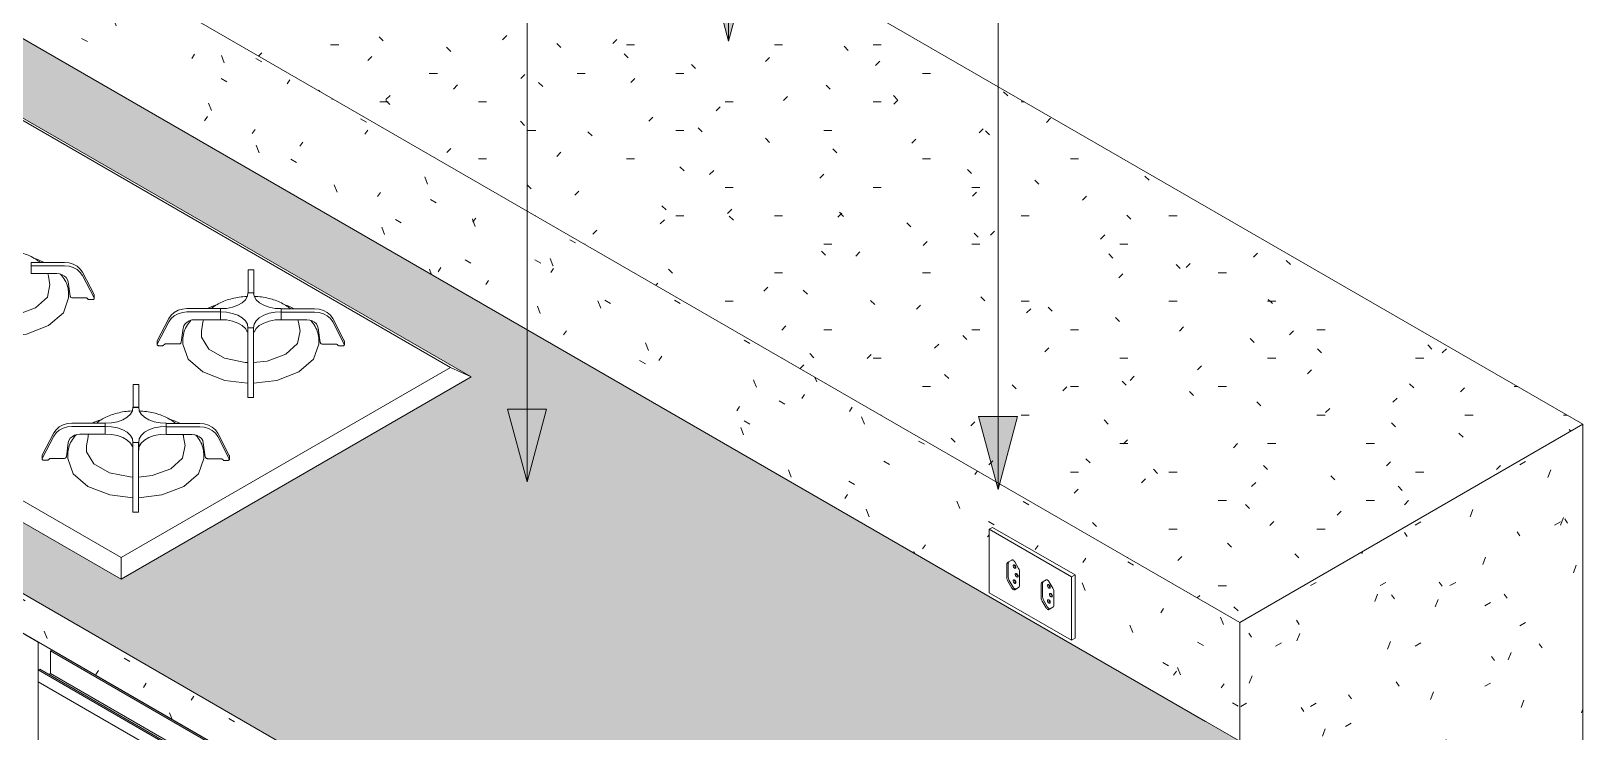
# Model space of a CAD drawing. Header units: millimetres. Extents: x -8593 to 4290, y -4897 to 11072.
# Drawn here: x 2691 to 4290, y -3222 to -2500 of the extents above; entities that cross this region are included whole.
import ezdxf

# ---------------------------------------------------------------- set-up
doc = ezdxf.new("R2010")
doc.units = ezdxf.units.MM
for name, color, linetype, lineweight in [('E-ELEC-EQPM', 71, 'Continuous', 9), ('E-ELEC-FIXT', 91, 'Continuous', 9), ('G-ANNO-TEXT', 231, 'Continuous', 9), ('I-FURN', 30, 'Continuous', 9)]:
    doc.layers.add(name, color=color, linetype=linetype, lineweight=lineweight)
pattern_1 = [(330, (3892.75, -2092.5), (143.684, -41.478), [6.844, -117.59, 6.844, -781.239]), (330, (3892.75, -2092.5), (143.684, -41.478), [-131.278, -117.59, 6.844, -242.024, -414.78]), (330, (3892.75, -2092.5), (143.684, -41.478), [-497.736, 6.844, -117.59, 6.844, -283.502]), (330, (3892.75, -2092.5), (143.684, -41.478), [-629.014, -76.112, 6.844, -200.546]), (111.206, (3946.63, -2102.87), (-102.95035, 182.3835), [8.193, -140.765, -943.402]), (111.206, (3946.63, -2102.87), (-102.95035, 182.3835), [-148.958, 8.193, -140.765, -794.444]), (111.206, (3946.63, -2102.87), (-102.95035, 182.3835), [-297.916, 8.193, -289.724, -496.527]), (111.206, (3946.63, -2102.87), (-102.95035, 182.3835), [-595.833, 8.193, -140.765, -347.569]), (111.206, (3946.63, -2102.87), (-102.95035, 182.3835), [-744.791, 8.193, -91.113, -248.264]), (111.206, (3946.63, -2102.87), (-102.95035, 182.3835), [-844.096, 8.193, -240.071]), (234.896, (3964.59, -2030.283), (-40.7338, -140.906), [5.153, -88.544, -593.415]), (234.896, (3964.59, -2030.283), (-40.7338, -140.906), [-93.697, 5.153, -88.544, -499.718]), (234.896, (3964.59, -2030.283), (-40.7338, -140.906), [-187.394, 5.153, -182.241, -312.324]), (234.896, (3964.59, -2030.283), (-40.7338, -140.906), [-374.788, 5.153, -88.544, -218.626]), (234.896, (3964.59, -2030.283), (-40.7338, -140.906), [-468.485, 5.153, -57.311, -156.162]), (234.896, (3964.59, -2030.283), (-40.7338, -140.906), [-530.95, 5.153, -151.008])]

# ---------------------------------------------------------------- blocks, each defined once
blk = doc.blocks.new('Cooktop a Gás 5 Bocas 1 - Único-4668279-Ortogonal 3D Copiar 1')
at = {"layer": 'E-ELEC-EQPM'}
for p, q in [((-13055.8, -2856), (-13664.7, -2504.4)), ((-13664.7, -2506.8), (-13077, -2846.2)), ((-13077, -2846.2), (-13664.7, -2506.8)), ((-14025.4, -2712.6), (-13416.4, -3064.2)), ((-13416.4, -3042.1), (-14004.2, -2702.8)), ((-14004.2, -2702.8), (-13416.4, -3042.1)), ((-13509.2, -2738.1), (-13474.8, -2738.1)), ((-13509.2, -2741.3), (-13509.2, -2738.1)), ((-13474.8, -2741.5), (-13509.2, -2741.5)), ((-13509.2, -2741.5), (-13509.2, -2749.5)), ((-13456.2, -2748.1), (-13444.3, -2771.1)), ((-13279.7, -2745.7), (-13285.7, -2745.7)), ((-13285.7, -2769.3), (-13285.7, -2749.4)), ((-13279.7, -2749.4), (-13279.7, -2769.3)), ((-13509.2, -2749.5), (-13482.7, -2749.5)), ((-13489.8, -2761.1), (-13491.3, -2752)), ((-13471.1, -2758.1), (-13469, -2772.7)), ((-13444.3, -2774.6), (-13456.2, -2751.6)), ((-13470.6, -2774.5), (-13470.6, -2769.7)), ((-13466.5, -2774.5), (-13452.7, -2774.5)), ((-13451.5, -2774.9), (-13450.6, -2775.9)), ((-13449.4, -2776.3), (-13445.7, -2776.3)), ((-13444.3, -2771.1), (-13444.2, -2771.4)), ((-13444.2, -2775.1), (-13444.2, -2771.6)), ((-13279.9, -2769.2), (-13285.9, -2769.2)), ((-13279.7, -2769.3), (-13285.7, -2769.3)), ((-13279.7, -2769.3), (-13279.7, -2770.5)), ((-13379.2, -2818.6), (-13367.2, -2795.6)), ((-13348.6, -2785.6), (-13314.2, -2785.6)), ((-13314.2, -2789), (-13348.6, -2789)), ((-13340.7, -2797), (-13314.2, -2797)), ((-13314.2, -2785.6), (-13314.2, -2789)), ((-13314.2, -2785.6), (-13314.2, -2789)), ((-13314.2, -2797), (-13314.2, -2789)), ((-13314.2, -2797), (-13314.2, -2789)), ((-13251.5, -2789), (-13251.5, -2785.6)), ((-13251.5, -2785.8), (-13217.1, -2785.8)), ((-13251.5, -2789), (-13251.5, -2785.8)), ((-13217.1, -2789.2), (-13251.5, -2789.2)), ((-13251.5, -2789.2), (-13251.5, -2797.2)), ((-13251.5, -2797.2), (-13225, -2797.2)), ((-13198.5, -2795.8), (-13186.6, -2818.8)), ((-13367.2, -2799.1), (-13379.2, -2822.1)), ((-13354.4, -2820.2), (-13352.4, -2805.6)), ((-13332.1, -2799.7), (-13333.7, -2808.8)), ((-13286, -2825.4), (-13286, -2805.5)), ((-13286, -2805.5), (-13280, -2805.5)), ((-13285.9, -2805.4), (-13279.9, -2805.4)), ((-13280, -2805.5), (-13280, -2825.4)), ((-13279.9, -2813.4), (-13279.9, -2805.4)), ((-13232.1, -2808.8), (-13233.6, -2799.7)), ((-13213.3, -2805.8), (-13211.3, -2820.4)), ((-13186.6, -2822.3), (-13198.5, -2799.3)), ((-13379.3, -2818.9), (-13379.2, -2818.6)), ((-13379.3, -2819.1), (-13379.3, -2822.6)), ((-13377.8, -2823.8), (-13374, -2823.8)), ((-13372.9, -2823.3), (-13371.9, -2822.4)), ((-13370.8, -2822), (-13356.9, -2822)), ((-13352.9, -2817.3), (-13352.9, -2822.2)), ((-13212.9, -2822.2), (-13212.9, -2817.3)), ((-13208.8, -2822.2), (-13195, -2822.2)), ((-13193.8, -2822.6), (-13192.9, -2823.5)), ((-13191.7, -2824), (-13187.9, -2824)), ((-13186.6, -2818.8), (-13186.5, -2819.1)), ((-13186.4, -2822.8), (-13186.4, -2819.3)), ((-13077, -2846.2), (-13416.4, -3042.1)), ((-13416.4, -3042.1), (-13077, -2846.2)), ((-13416.4, -3064.2), (-13055.8, -2856)), ((-13286, -2876), (-13286, -2846.1)), ((-13280, -2846.1), (-13280, -2876)), ((-13077, -2846.2), (-13055.8, -2856)), ((-13398.1, -2863.7), (-13404.1, -2863.7)), ((-13404.1, -2887.3), (-13404.1, -2867.4)), ((-13398.1, -2867.4), (-13398.1, -2887.3)), ((-13286, -2877.2), (-13280, -2877.2)), ((-13398.3, -2887.2), (-13404.3, -2887.2)), ((-13398.1, -2887.3), (-13404.1, -2887.3)), ((-13398.1, -2887.3), (-13398.1, -2888.5)), ((-13467.1, -2903.6), (-13432.7, -2903.6)), ((-13432.7, -2907), (-13467.1, -2907)), ((-13432.7, -2903.5), (-13432.7, -2907)), ((-13432.7, -2903.6), (-13432.7, -2907)), ((-13432.7, -2915), (-13432.7, -2907)), ((-13432.7, -2915), (-13432.7, -2907)), ((-13369.9, -2907), (-13369.9, -2903.5)), ((-13369.9, -2903.8), (-13335.5, -2903.8)), ((-13369.9, -2907), (-13369.9, -2903.8)), ((-13335.5, -2907.2), (-13369.9, -2907.2)), ((-13369.9, -2907.2), (-13369.9, -2915.2)), ((-13497.6, -2936.6), (-13485.6, -2913.6)), ((-13485.6, -2917.1), (-13497.6, -2940.1)), ((-13472.8, -2938.2), (-13470.8, -2923.5)), ((-13459.1, -2915), (-13432.7, -2915)), ((-13450.5, -2917.7), (-13452.1, -2926.8)), ((-13404.5, -2943.4), (-13404.5, -2923.5)), ((-13404.5, -2923.5), (-13398.5, -2923.5)), ((-13404.3, -2923.4), (-13398.3, -2923.4)), ((-13398.5, -2923.5), (-13398.5, -2943.4)), ((-13398.3, -2931.4), (-13398.3, -2923.4)), ((-13369.9, -2915.2), (-13343.5, -2915.2)), ((-13350.5, -2926.8), (-13352.1, -2917.7)), ((-13331.8, -2923.8), (-13329.7, -2938.4)), ((-13316.9, -2913.8), (-13305, -2936.8)), ((-13305, -2940.3), (-13316.9, -2917.3)), ((-13497.7, -2936.9), (-13497.6, -2936.6)), ((-13497.7, -2937.1), (-13497.7, -2940.5)), ((-13491.3, -2941.3), (-13490.3, -2940.4)), ((-13489.2, -2940), (-13475.3, -2940)), ((-13471.3, -2935.3), (-13471.3, -2940.1)), ((-13331.3, -2940.1), (-13331.3, -2935.3)), ((-13327.3, -2940.2), (-13313.4, -2940.2)), ((-13312.2, -2940.6), (-13311.3, -2941.5)), ((-13305, -2936.8), (-13304.9, -2937.1)), ((-13304.9, -2940.8), (-13304.9, -2937.3)), ((-13496.2, -2941.8), (-13492.4, -2941.8)), ((-13310.1, -2942), (-13306.4, -2942)), ((-13404.5, -2994), (-13404.5, -2964.1)), ((-13398.5, -2964.1), (-13398.5, -2994)), ((-13404.5, -2995.2), (-13398.5, -2995.2)), ((-13416.4, -3042.1), (-13416.4, -3064.2))]:
    blk.add_line(p, q, dxfattribs=at)
for points in [[(-13499.8, -2738.1, 0), (-13500.9, -2737.1, 0), (-13502.1, -2736.2, 0), (-13503.4, -2735.3, 0), (-13504.7, -2734.4, 0), (-13506.1, -2733.6, 0), (-13507.5, -2732.8, 0), (-13509, -2732, 0), (-13510.5, -2731.3, 0), (-13512.1, -2730.6, 0), (-13513.7, -2730, 0), (-13515.3, -2729.4, 0), (-13517, -2728.8, 0), (-13518.7, -2728.3, 0), (-13520.4, -2727.8, 0), (-13522.2, -2727.3, 0), (-13524, -2726.9, 0), (-13525.8, -2726.6, 0), (-13527.7, -2726.2, 0), (-13529.6, -2726, 0), (-13531.4, -2725.7, 0), (-13533.3, -2725.5, 0), (-13535.2, -2725.4, 0), (-13537, -2725.3, 0)], [(-13495.4, -2738.1, 0), (-13496.4, -2737.6, 0), (-13498.6, -2736.6, 0), (-13500.8, -2735.6, 0), (-13503.2, -2734.7, 0), (-13505.5, -2733.9, 0), (-13506.9, -2733.5, 0)], [(-13474.8, -2738.1, 0), (-13470.1, -2738.5, 0), (-13465.7, -2739.9, 0), (-13461.8, -2742, 0), (-13458.6, -2744.8, 0), (-13456.2, -2748.1, 0)], [(-13456.2, -2751.6, 0), (-13458.6, -2748.3, 0), (-13461.8, -2745.4, 0), (-13465.7, -2743.3, 0), (-13470.1, -2742, 0), (-13474.8, -2741.5, 0)], [(-13285.7, -2749.4, 0), (-13285.7, -2747.2, 0), (-13285.7, -2745.9, 0), (-13285.7, -2745.8, 0)], [(-13279.7, -2745.8, 0), (-13279.7, -2745.9, 0), (-13279.7, -2747.2, 0), (-13279.7, -2749.4, 0)], [(-13489.8, -2760.8, 0), (-13492.4, -2773.8, 0), (-13504.5, -2784.9, 0)], [(-13491.3, -2752, 0), (-13491.6, -2750.8, 0), (-13492, -2749.5, 0), (-13492, -2749.4, 0)], [(-13482.7, -2749.5, 0), (-13479.9, -2749.8, 0), (-13477.2, -2750.7, 0), (-13474.9, -2752, 0), (-13473, -2753.7, 0), (-13471.7, -2755.8, 0), (-13471.1, -2758.1, 0)], [(-13470.6, -2769.7, 0), (-13470.7, -2767.9, 0), (-13470.8, -2766.2, 0), (-13471.1, -2764.5, 0), (-13471.5, -2762.9, 0), (-13472.1, -2761.2, 0), (-13472.7, -2759.5, 0), (-13473.4, -2757.9, 0), (-13474.3, -2756.3, 0), (-13475.3, -2754.7, 0), (-13476.3, -2753.2, 0), (-13477.5, -2751.7, 0), (-13478.8, -2750.2, 0)], [(-13470.6, -2774.5, 0), (-13475.9, -2789.9, 0), (-13491.1, -2803, 0)], [(-13469, -2772.7, 0), (-13468.9, -2773.2, 0), (-13468.6, -2773.6, 0), (-13468.2, -2774, 0), (-13467.7, -2774.3, 0), (-13467.1, -2774.4, 0), (-13466.5, -2774.5, 0)], [(-13452.7, -2774.5, 0), (-13452.4, -2774.5, 0), (-13452, -2774.6, 0), (-13451.8, -2774.8, 0), (-13451.5, -2774.9, 0)], [(-13450.6, -2775.9, 0), (-13450.3, -2776, 0), (-13450.1, -2776.2, 0), (-13449.8, -2776.3, 0), (-13449.4, -2776.3, 0)], [(-13445.7, -2776.3, 0), (-13445.3, -2776.3, 0), (-13444.9, -2776.2, 0), (-13444.6, -2776, 0), (-13444.4, -2775.8, 0), (-13444.2, -2775.5, 0), (-13444.2, -2775.2, 0), (-13444.2, -2774.9, 0), (-13444.3, -2774.6, 0)], [(-13323.4, -2785.6, 0), (-13322.5, -2784.8, 0), (-13321.3, -2783.9, 0), (-13320.1, -2783, 0), (-13318.7, -2782.1, 0), (-13317.4, -2781.3, 0), (-13317.2, -2781.2, 0)], [(-13286.5, -2773, 0), (-13287.1, -2773, 0), (-13289, -2773.1, 0), (-13290.9, -2773.3, 0), (-13292.8, -2773.5, 0), (-13294.7, -2773.8, 0), (-13296.6, -2774.1, 0), (-13298.4, -2774.4, 0), (-13300.2, -2774.8, 0), (-13302, -2775.2, 0), (-13303.8, -2775.7, 0), (-13305.5, -2776.2, 0), (-13307.2, -2776.7, 0), (-13308.9, -2777.3, 0), (-13310.5, -2777.9, 0), (-13312.1, -2778.6, 0), (-13313.6, -2779.3, 0), (-13315.1, -2780, 0), (-13316.6, -2780.8, 0), (-13317.2, -2781.2, 0)], [(-13285.9, -2769.2, 0), (-13286.4, -2772.9, 0), (-13288.4, -2776.4, 0), (-13291.8, -2779.5, 0), (-13296.3, -2782.2, 0), (-13301.8, -2784.1, 0), (-13307.8, -2785.3, 0), (-13314.2, -2785.6, 0)], [(-13251.5, -2785.6, 0), (-13257.9, -2785.3, 0), (-13264, -2784.1, 0), (-13269.5, -2782.2, 0), (-13274, -2779.6, 0), (-13277.4, -2776.4, 0), (-13279.4, -2772.9, 0), (-13279.9, -2769.2, 0)], [(-13242.1, -2785.8, 0), (-13243.2, -2784.8, 0), (-13244.4, -2783.9, 0), (-13245.7, -2783, 0), (-13247, -2782.1, 0), (-13248.4, -2781.3, 0), (-13249.8, -2780.5, 0), (-13251.3, -2779.7, 0), (-13252.8, -2779, 0), (-13254.4, -2778.3, 0), (-13256, -2777.6, 0), (-13257.6, -2777, 0), (-13259.3, -2776.5, 0), (-13261, -2775.9, 0), (-13262.7, -2775.5, 0), (-13264.5, -2775, 0), (-13266.3, -2774.6, 0), (-13268.1, -2774.2, 0), (-13270, -2773.9, 0), (-13271.9, -2773.6, 0), (-13273.7, -2773.4, 0), (-13275.6, -2773.2, 0), (-13277.5, -2773.1, 0), (-13279.3, -2773, 0)], [(-13237.7, -2785.8, 0), (-13238.7, -2785.3, 0), (-13240.9, -2784.3, 0), (-13243.1, -2783.3, 0), (-13245.4, -2782.4, 0), (-13247.8, -2781.6, 0), (-13249.2, -2781.1, 0)], [(-13504.5, -2784.9, 0), (-13523.7, -2791.9, 0), (-13537.8, -2793.5, 0)], [(-13367.2, -2795.6, 0), (-13364.9, -2792.3, 0), (-13361.7, -2789.5, 0), (-13357.7, -2787.3, 0), (-13353.3, -2786, 0), (-13348.6, -2785.6, 0)], [(-13348.6, -2789, 0), (-13353.3, -2789.5, 0), (-13357.7, -2790.8, 0), (-13361.7, -2792.9, 0), (-13364.9, -2795.7, 0), (-13367.2, -2799.1, 0)], [(-13352.4, -2805.6, 0), (-13351.7, -2803.3, 0), (-13350.4, -2801.2, 0), (-13348.5, -2799.5, 0), (-13346.2, -2798.1, 0), (-13343.5, -2797.3, 0), (-13340.7, -2797, 0)], [(-13332.1, -2799.7, 0), (-13331.8, -2798.4, 0), (-13331.5, -2797.2, 0), (-13331.4, -2796.8, 0)], [(-13317.5, -2781.5, 0), (-13319, -2782, 0), (-13321.4, -2782.8, 0), (-13323.7, -2783.8, 0), (-13325.9, -2784.7, 0), (-13327.6, -2785.6, 0)], [(-13314.2, -2789, 0), (-13307.8, -2789.3, 0), (-13301.7, -2790.5, 0), (-13296.3, -2792.4, 0), (-13291.7, -2795, 0), (-13288.4, -2798.2, 0), (-13286.4, -2801.7, 0), (-13285.9, -2805.4, 0)], [(-13286.4, -2809.7, 0), (-13288.4, -2806.2, 0), (-13291.7, -2803, 0), (-13296.3, -2800.4, 0), (-13301.7, -2798.4, 0), (-13307.8, -2797.3, 0), (-13314.2, -2797, 0)], [(-13279.9, -2805.4, 0), (-13279.4, -2801.7, 0), (-13277.4, -2798.2, 0), (-13274.1, -2795, 0), (-13269.5, -2792.4, 0), (-13264, -2790.4, 0), (-13257.9, -2789.3, 0), (-13251.5, -2789, 0)], [(-13251.5, -2797, 0), (-13257.9, -2797.3, 0), (-13264, -2798.4, 0), (-13269.5, -2800.4, 0), (-13274.1, -2803, 0), (-13277.4, -2806.1, 0), (-13279.4, -2809.7, 0)], [(-13233.6, -2799.7, 0), (-13233.9, -2798.4, 0), (-13234.3, -2797.2, 0)], [(-13225, -2797.2, 0), (-13222.2, -2797.5, 0), (-13219.5, -2798.3, 0), (-13217.2, -2799.7, 0), (-13215.3, -2801.4, 0), (-13214, -2803.5, 0), (-13213.3, -2805.8, 0)], [(-13217.1, -2785.8, 0), (-13212.4, -2786.2, 0), (-13208, -2787.5, 0), (-13204.1, -2789.7, 0), (-13200.9, -2792.5, 0), (-13198.5, -2795.8, 0)], [(-13198.5, -2799.3, 0), (-13200.9, -2795.9, 0), (-13204.1, -2793.1, 0), (-13208, -2791, 0), (-13212.4, -2789.7, 0), (-13217.1, -2789.2, 0)], [(-13491.1, -2803, 0), (-13513.8, -2811.8, 0), (-13537.7, -2814.8, 0)], [(-13352.9, -2817.3, 0), (-13352.8, -2815.6, 0), (-13352.6, -2813.9, 0), (-13352.3, -2812.2, 0), (-13351.9, -2810.5, 0), (-13351.4, -2808.9, 0), (-13350.8, -2807.2, 0), (-13350, -2805.6, 0), (-13349.1, -2804, 0), (-13348.2, -2802.4, 0), (-13347.1, -2800.9, 0), (-13345.9, -2799.4, 0), (-13344.7, -2797.9, 0), (-13344.5, -2797.7, 0)], [(-13286.1, -2841.2, 0), (-13288.6, -2841, 0), (-13310, -2836.7, 0), (-13326.1, -2827.4, 0), (-13333.6, -2815, 0), (-13333.6, -2808.4, 0)], [(-13232.1, -2808.4, 0), (-13234.7, -2821.5, 0), (-13246.8, -2832.6, 0)], [(-13212.9, -2817.3, 0), (-13212.9, -2815.6, 0), (-13213.1, -2813.9, 0), (-13213.4, -2812.2, 0), (-13213.8, -2810.5, 0), (-13214.4, -2808.9, 0), (-13215, -2807.2, 0), (-13215.7, -2805.6, 0), (-13216.6, -2804, 0), (-13217.6, -2802.4, 0), (-13218.6, -2800.9, 0), (-13219.8, -2799.4, 0), (-13221.1, -2797.9, 0)], [(-13379.2, -2822.1, 0), (-13379.3, -2822.4, 0), (-13379.3, -2822.7, 0), (-13379.2, -2823, 0), (-13379, -2823.2, 0), (-13378.8, -2823.5, 0), (-13378.5, -2823.6, 0), (-13378.2, -2823.7, 0), (-13377.8, -2823.8, 0)], [(-13374, -2823.8, 0), (-13373.7, -2823.8, 0), (-13373.4, -2823.7, 0), (-13373.1, -2823.5, 0), (-13372.9, -2823.3, 0)], [(-13371.9, -2822.4, 0), (-13371.7, -2822.2, 0), (-13371.4, -2822.1, 0), (-13371.1, -2822, 0), (-13370.8, -2822, 0)], [(-13356.9, -2822, 0), (-13356.3, -2821.9, 0), (-13355.7, -2821.7, 0), (-13355.2, -2821.5, 0), (-13354.8, -2821.1, 0), (-13354.6, -2820.6, 0), (-13354.4, -2820.2, 0)], [(-13286.1, -2862.5, 0), (-13309.7, -2859.5, 0), (-13332.4, -2850.7, 0), (-13347.5, -2837.6, 0), (-13352.9, -2822.2, 0)], [(-13286, -2846.1, 0), (-13286, -2841.5, 0), (-13286, -2836.8, 0), (-13286, -2832.4, 0), (-13286, -2828.5, 0), (-13286, -2825.4, 0)], [(-13280, -2825.4, 0), (-13280, -2828.5, 0), (-13280, -2832.4, 0), (-13280, -2836.8, 0), (-13280, -2841.5, 0), (-13280, -2846.1, 0)], [(-13212.9, -2822.2, 0), (-13218.2, -2837.6, 0), (-13233.4, -2850.7, 0)], [(-13211.3, -2820.4, 0), (-13211.2, -2820.9, 0), (-13210.9, -2821.3, 0), (-13210.5, -2821.7, 0), (-13210, -2821.9, 0), (-13209.4, -2822.1, 0), (-13208.8, -2822.2, 0)], [(-13195, -2822.2, 0), (-13194.6, -2822.2, 0), (-13194.3, -2822.3, 0), (-13194.1, -2822.4, 0), (-13193.8, -2822.6, 0)], [(-13192.9, -2823.5, 0), (-13192.6, -2823.7, 0), (-13192.4, -2823.9, 0), (-13192, -2824, 0), (-13191.7, -2824, 0)], [(-13187.9, -2824, 0), (-13187.6, -2823.9, 0), (-13187.2, -2823.8, 0), (-13186.9, -2823.7, 0), (-13186.7, -2823.4, 0), (-13186.5, -2823.2, 0), (-13186.5, -2822.9, 0), (-13186.5, -2822.6, 0), (-13186.6, -2822.3, 0)], [(-13246.8, -2832.6, 0), (-13266, -2839.6, 0), (-13280, -2841.2, 0)], [(-13233.4, -2850.7, 0), (-13256.1, -2859.5, 0), (-13280, -2862.5, 0)], [(-13404.1, -2867.4, 0), (-13404.1, -2865.2, 0), (-13404.1, -2863.9, 0), (-13404.1, -2863.8, 0)], [(-13398.1, -2863.8, 0), (-13398.1, -2863.9, 0), (-13398.1, -2865.2, 0), (-13398.1, -2867.4, 0)], [(-13286, -2877.2, 0), (-13286, -2877.1, 0), (-13286, -2877, 0), (-13286, -2876.7, 0), (-13286, -2876.4, 0), (-13286, -2876, 0)], [(-13280, -2876, 0), (-13280, -2876.4, 0), (-13280, -2876.7, 0), (-13280, -2877, 0), (-13280, -2877.1, 0), (-13280, -2877.2, 0)], [(-13404.9, -2891, 0), (-13405.5, -2891, 0), (-13407.5, -2891.1, 0), (-13409.4, -2891.3, 0), (-13411.2, -2891.5, 0), (-13413.1, -2891.7, 0), (-13415, -2892, 0), (-13416.8, -2892.4, 0), (-13418.6, -2892.8, 0), (-13420.4, -2893.2, 0), (-13422.2, -2893.7, 0), (-13423.9, -2894.2, 0), (-13425.6, -2894.7, 0), (-13427.3, -2895.3, 0), (-13428.9, -2895.9, 0), (-13430.5, -2896.6, 0), (-13432, -2897.3, 0), (-13433.5, -2898, 0), (-13435, -2898.8, 0), (-13435.6, -2899.1, 0)], [(-13404.3, -2887.2, 0), (-13404.8, -2890.9, 0), (-13406.8, -2894.4, 0), (-13410.2, -2897.5, 0), (-13414.7, -2900.2, 0), (-13420.2, -2902.1, 0), (-13426.3, -2903.2, 0), (-13432.7, -2903.5, 0)], [(-13369.9, -2903.5, 0), (-13376.3, -2903.3, 0), (-13382.4, -2902.1, 0), (-13387.9, -2900.2, 0), (-13392.4, -2897.5, 0), (-13395.8, -2894.4, 0), (-13397.8, -2890.9, 0), (-13398.3, -2887.2, 0)], [(-13360.5, -2903.8, 0), (-13361.6, -2902.8, 0), (-13362.8, -2901.9, 0), (-13364.1, -2901, 0), (-13365.4, -2900.1, 0), (-13366.8, -2899.3, 0), (-13368.2, -2898.5, 0), (-13369.7, -2897.7, 0), (-13371.2, -2897, 0), (-13372.8, -2896.3, 0), (-13374.4, -2895.6, 0), (-13376, -2895, 0), (-13377.7, -2894.5, 0), (-13379.4, -2893.9, 0), (-13381.2, -2893.4, 0), (-13382.9, -2893, 0), (-13384.7, -2892.6, 0), (-13386.6, -2892.2, 0), (-13388.4, -2891.9, 0), (-13390.3, -2891.6, 0), (-13392.2, -2891.4, 0), (-13394, -2891.2, 0), (-13396, -2891.1, 0), (-13397.7, -2891, 0)], [(-13485.6, -2913.6, 0), (-13483.3, -2910.3, 0), (-13480.1, -2907.4, 0), (-13476.2, -2905.3, 0), (-13471.7, -2904, 0), (-13467.1, -2903.6, 0)], [(-13467.1, -2907, 0), (-13471.7, -2907.5, 0), (-13476.2, -2908.8, 0), (-13480.1, -2910.9, 0), (-13483.3, -2913.7, 0), (-13485.6, -2917.1, 0)], [(-13435.9, -2899.4, 0), (-13437.4, -2900, 0), (-13439.8, -2900.8, 0), (-13442.1, -2901.7, 0), (-13444.3, -2902.7, 0), (-13446, -2903.6, 0)], [(-13441.8, -2903.6, 0), (-13440.9, -2902.8, 0), (-13439.7, -2901.9, 0), (-13438.5, -2901, 0), (-13437.1, -2900.1, 0), (-13435.8, -2899.3, 0), (-13435.6, -2899.1, 0)], [(-13432.7, -2907, 0), (-13426.3, -2907.3, 0), (-13420.1, -2908.5, 0), (-13414.7, -2910.4, 0), (-13410.1, -2913, 0), (-13406.8, -2916.2, 0), (-13404.8, -2919.7, 0), (-13404.3, -2923.4, 0)], [(-13398.3, -2923.4, 0), (-13397.8, -2919.7, 0), (-13395.8, -2916.2, 0), (-13392.5, -2913, 0), (-13387.9, -2910.4, 0), (-13382.4, -2908.4, 0), (-13376.3, -2907.3, 0), (-13369.9, -2907, 0)], [(-13356.1, -2903.8, 0), (-13357.1, -2903.3, 0), (-13359.3, -2902.3, 0), (-13361.5, -2901.3, 0), (-13363.9, -2900.4, 0), (-13366.2, -2899.6, 0), (-13367.6, -2899.1, 0)], [(-13335.5, -2903.8, 0), (-13330.8, -2904.2, 0), (-13326.4, -2905.5, 0), (-13322.5, -2907.7, 0), (-13319.3, -2910.5, 0), (-13316.9, -2913.8, 0)], [(-13316.9, -2917.3, 0), (-13319.3, -2913.9, 0), (-13322.5, -2911.1, 0), (-13326.4, -2909, 0), (-13330.8, -2907.7, 0), (-13335.5, -2907.2, 0)], [(-13471.3, -2935.3, 0), (-13471.2, -2933.6, 0), (-13471, -2931.9, 0), (-13470.7, -2930.2, 0), (-13470.3, -2928.5, 0), (-13469.8, -2926.9, 0), (-13469.2, -2925.2, 0), (-13468.4, -2923.6, 0), (-13467.6, -2922, 0), (-13466.6, -2920.4, 0), (-13465.5, -2918.9, 0), (-13464.3, -2917.3, 0), (-13463.1, -2915.9, 0), (-13462.8, -2915.6, 0)], [(-13470.8, -2923.5, 0), (-13470.2, -2921.3, 0), (-13468.8, -2919.2, 0), (-13467, -2917.5, 0), (-13464.6, -2916.1, 0), (-13462, -2915.3, 0), (-13459.1, -2915, 0)], [(-13450.5, -2917.7, 0), (-13450.3, -2916.4, 0), (-13449.9, -2915.2, 0), (-13449.8, -2914.8, 0)], [(-13404.8, -2927.7, 0), (-13406.8, -2924.1, 0), (-13410.1, -2921, 0), (-13414.7, -2918.4, 0), (-13420.1, -2916.4, 0), (-13426.3, -2915.3, 0), (-13432.7, -2915, 0)], [(-13369.9, -2915, 0), (-13376.3, -2915.3, 0), (-13382.4, -2916.4, 0), (-13387.9, -2918.3, 0), (-13392.5, -2921, 0), (-13395.8, -2924.1, 0), (-13397.8, -2927.7, 0)], [(-13352.1, -2917.7, 0), (-13352.3, -2916.4, 0), (-13352.7, -2915.2, 0)], [(-13343.5, -2915.2, 0), (-13340.6, -2915.5, 0), (-13338, -2916.3, 0), (-13335.6, -2917.7, 0), (-13333.7, -2919.4, 0), (-13332.4, -2921.5, 0), (-13331.8, -2923.8, 0)], [(-13331.3, -2935.3, 0), (-13331.4, -2933.6, 0), (-13331.5, -2931.9, 0), (-13331.8, -2930.2, 0), (-13332.2, -2928.5, 0), (-13332.8, -2926.9, 0), (-13333.4, -2925.2, 0), (-13334.2, -2923.6, 0), (-13335, -2922, 0), (-13336, -2920.4, 0), (-13337.1, -2918.9, 0), (-13338.2, -2917.3, 0), (-13339.5, -2915.9, 0)], [(-13497.6, -2940.1, 0), (-13497.7, -2940.4, 0), (-13497.7, -2940.7, 0), (-13497.6, -2941, 0), (-13497.5, -2941.2, 0), (-13497.2, -2941.5, 0), (-13496.9, -2941.6, 0), (-13496.6, -2941.7, 0), (-13496.2, -2941.8, 0)], [(-13490.3, -2940.4, 0), (-13490.1, -2940.2, 0), (-13489.8, -2940.1, 0), (-13489.5, -2940, 0), (-13489.2, -2940, 0)], [(-13475.3, -2940, 0), (-13474.7, -2939.9, 0), (-13474.2, -2939.7, 0), (-13473.7, -2939.5, 0), (-13473.3, -2939.1, 0), (-13473, -2938.6, 0), (-13472.8, -2938.2, 0)], [(-13404.5, -2980.5, 0), (-13428.1, -2977.5, 0), (-13450.8, -2968.7, 0), (-13465.9, -2955.6, 0), (-13471.3, -2940.1, 0)], [(-13404.5, -2959.1, 0), (-13407, -2959, 0), (-13428.4, -2954.7, 0), (-13444.5, -2945.4, 0), (-13452, -2933, 0), (-13452, -2926.4, 0)], [(-13350.6, -2926.4, 0), (-13353.1, -2939.5, 0), (-13365.2, -2950.6, 0)], [(-13331.3, -2940.1, 0), (-13336.6, -2955.6, 0), (-13351.8, -2968.7, 0)], [(-13329.7, -2938.4, 0), (-13329.6, -2938.8, 0), (-13329.3, -2939.3, 0), (-13328.9, -2939.7, 0), (-13328.4, -2939.9, 0), (-13327.9, -2940.1, 0), (-13327.3, -2940.2, 0)], [(-13313.4, -2940.2, 0), (-13313.1, -2940.2, 0), (-13312.8, -2940.3, 0), (-13312.5, -2940.4, 0), (-13312.2, -2940.6, 0)], [(-13306.4, -2942, 0), (-13306, -2941.9, 0), (-13305.7, -2941.8, 0), (-13305.4, -2941.7, 0), (-13305.1, -2941.4, 0), (-13305, -2941.2, 0), (-13304.9, -2940.9, 0), (-13304.9, -2940.6, 0), (-13305, -2940.3, 0)], [(-13492.4, -2941.8, 0), (-13492.1, -2941.7, 0), (-13491.8, -2941.7, 0), (-13491.5, -2941.5, 0), (-13491.3, -2941.3, 0)], [(-13404.5, -2964.1, 0), (-13404.5, -2959.4, 0), (-13404.5, -2954.8, 0), (-13404.5, -2950.4, 0), (-13404.5, -2946.5, 0), (-13404.5, -2943.4, 0)], [(-13398.5, -2943.4, 0), (-13398.5, -2946.5, 0), (-13398.5, -2950.4, 0), (-13398.5, -2954.8, 0), (-13398.5, -2959.4, 0), (-13398.5, -2964.1, 0)], [(-13365.2, -2950.6, 0), (-13384.4, -2957.5, 0), (-13398.5, -2959.2, 0)], [(-13311.3, -2941.5, 0), (-13311, -2941.7, 0), (-13310.8, -2941.9, 0), (-13310.5, -2941.9, 0), (-13310.1, -2942, 0)], [(-13351.8, -2968.7, 0), (-13374.5, -2977.5, 0), (-13398.4, -2980.5, 0)], [(-13404.5, -2995.2, 0), (-13404.5, -2995.1, 0), (-13404.5, -2994.9, 0), (-13404.5, -2994.7, 0), (-13404.5, -2994.4, 0), (-13404.5, -2994, 0)], [(-13398.5, -2994, 0), (-13398.5, -2994.4, 0), (-13398.5, -2994.7, 0), (-13398.5, -2994.9, 0), (-13398.5, -2995.1, 0), (-13398.5, -2995.2, 0)]]:
    blk.add_polyline3d(points, dxfattribs=at)
blk = doc.blocks.new('CRT_Tomadas e Interruptores - Tomada 10A 2s-4837585-Ortogonal 3D Copiar 1')
at = {"layer": 'E-ELEC-FIXT'}
for p, q in [((-14145.2, -2071.9), (-14148.7, -2073.9)), ((-14063.8, -2122.9), (-14148.7, -2073.9)), ((-14148.7, -2073.9), (-14148.7, -2139.2)), ((-14145.2, -2071.9), (-14060.3, -2120.9)), ((-14129.4, -2107.9), (-14125.4, -2105.6)), ((-14129.1, -2109.4), (-14129.1, -2123.1)), ((-14122.4, -2107.3), (-14118.4, -2114.3)), ((-14130.5, -2124), (-14130.5, -2110.2)), ((-14117.4, -2117.8), (-14117.4, -2131.5)), ((-14094.1, -2128.3), (-14090.1, -2126)), ((-14060.3, -2120.9), (-14063.8, -2122.9)), ((-14063.8, -2188.2), (-14063.8, -2122.9)), ((-14060.3, -2120.9), (-14060.3, -2186.2)), ((-14148.7, -2139.2), (-14063.8, -2188.2)), ((-14125.4, -2134.4), (-14129.4, -2127.4)), ((-14128, -2126.6), (-14124, -2133.6)), ((-14118.4, -2133.8), (-14122.4, -2136.1)), ((-14095.1, -2144.4), (-14095.1, -2130.6)), ((-14093.7, -2129.8), (-14093.7, -2143.6)), ((-14087.1, -2127.8), (-14083.1, -2134.7)), ((-14082, -2138.2), (-14082, -2151.9)), ((-14090.1, -2154.8), (-14094.1, -2147.9)), ((-14092.7, -2147), (-14088.7, -2154)), ((-14083.1, -2154.2), (-14087.1, -2156.5)), ((-14063.8, -2188.2), (-14060.3, -2186.2))]:
    blk.add_line(p, q, dxfattribs=at)
for points in [[(-14130.5, -2110.2, 0), (-14130.4, -2109.2, 0), (-14130, -2108.4, 0), (-14129.4, -2107.9, 0)], [(-14128, -2107.1, 0), (-14128.6, -2107.6, 0), (-14128.9, -2108.4, 0), (-14129.1, -2109.4, 0)], [(-14125.4, -2105.6, 0), (-14125, -2105.5, 0), (-14124.5, -2105.5, 0), (-14123.9, -2105.8, 0), (-14123.4, -2106.2, 0), (-14122.9, -2106.7, 0), (-14122.4, -2107.3, 0)], [(-14129.4, -2127.4, 0), (-14130, -2126.3, 0), (-14130.4, -2125.1, 0), (-14130.5, -2124, 0)], [(-14129.1, -2123.1, 0), (-14128.9, -2124.3, 0), (-14128.6, -2125.5, 0), (-14128, -2126.6, 0)], [(-14122.5, -2113.9, 0), (-14122.9, -2113.7, 0), (-14123.2, -2113.3, 0), (-14123.5, -2112.9, 0), (-14123.8, -2112.4, 0), (-14123.9, -2111.9, 0), (-14123.9, -2111.5, 0), (-14123.9, -2111.1, 0), (-14123.8, -2110.8, 0), (-14123.5, -2110.6, 0), (-14123.2, -2110.5, 0), (-14122.9, -2110.5, 0), (-14122.5, -2110.7, 0)], [(-14122.5, -2129.4, 0), (-14122.9, -2129.2, 0), (-14123.2, -2128.8, 0), (-14123.5, -2128.4, 0), (-14123.8, -2127.9, 0), (-14123.9, -2127.4, 0), (-14123.9, -2127, 0), (-14123.9, -2126.6, 0), (-14123.8, -2126.3, 0), (-14123.5, -2126.1, 0), (-14123.2, -2126, 0), (-14122.9, -2126, 0), (-14122.5, -2126.2, 0)], [(-14122.5, -2110.7, 0), (-14122.2, -2110.9, 0), (-14121.8, -2111.3, 0), (-14121.5, -2111.7, 0), (-14121.3, -2112.2, 0), (-14121.2, -2112.7, 0), (-14121.1, -2113.1, 0), (-14121.2, -2113.5, 0), (-14121.3, -2113.8, 0), (-14121.5, -2114, 0), (-14121.8, -2114.1, 0), (-14122.2, -2114.1, 0), (-14122.5, -2113.9, 0)], [(-14122.5, -2110.7, 0), (-14122.5, -2111.1, 0), (-14122.3, -2111.6, 0), (-14122.1, -2112.1, 0), (-14121.8, -2112.5, 0), (-14121.5, -2112.8, 0), (-14121.1, -2113.1, 0)], [(-14120.4, -2122.9, 0), (-14120.8, -2122.6, 0), (-14121.1, -2122.3, 0), (-14121.4, -2121.8, 0), (-14121.6, -2121.4, 0), (-14121.8, -2120.9, 0), (-14121.8, -2120.5, 0), (-14121.8, -2120.1, 0), (-14121.6, -2119.7, 0), (-14121.4, -2119.5, 0), (-14121.1, -2119.4, 0), (-14120.8, -2119.5, 0), (-14120.4, -2119.6, 0)], [(-14120.4, -2119.6, 0), (-14120, -2119.9, 0), (-14119.7, -2120.3, 0), (-14119.4, -2120.7, 0), (-14119.2, -2121.2, 0), (-14119, -2121.6, 0), (-14119, -2122.1, 0), (-14119, -2122.5, 0), (-14119.2, -2122.8, 0), (-14119.4, -2123, 0), (-14119.7, -2123.1, 0), (-14120, -2123.1, 0), (-14120.4, -2122.9, 0)], [(-14120.4, -2119.6, 0), (-14120.4, -2120.1, 0), (-14120.2, -2120.6, 0), (-14120, -2121, 0), (-14119.7, -2121.5, 0), (-14119.4, -2121.8, 0), (-14119, -2122.1, 0)], [(-14118.4, -2114.3, 0), (-14117.9, -2115.4, 0), (-14117.5, -2116.6, 0), (-14117.4, -2117.8, 0)], [(-14090.1, -2126, 0), (-14089.6, -2125.9, 0), (-14089.1, -2125.9, 0), (-14088.6, -2126.2, 0), (-14088, -2126.6, 0), (-14087.5, -2127.1, 0), (-14087.1, -2127.8, 0)], [(-14122.4, -2136.1, 0), (-14122.9, -2136.3, 0), (-14123.4, -2136.2, 0), (-14123.9, -2136, 0), (-14124.5, -2135.6, 0), (-14125, -2135, 0), (-14125.4, -2134.4, 0)], [(-14124, -2133.6, 0), (-14123.6, -2134.2, 0), (-14123.1, -2134.8, 0), (-14122.5, -2135.2, 0), (-14122, -2135.4, 0), (-14121.5, -2135.4, 0), (-14121, -2135.3, 0)], [(-14122.5, -2126.2, 0), (-14122.2, -2126.4, 0), (-14121.8, -2126.8, 0), (-14121.5, -2127.2, 0), (-14121.3, -2127.7, 0), (-14121.2, -2128.2, 0), (-14121.1, -2128.6, 0), (-14121.2, -2129, 0), (-14121.3, -2129.3, 0), (-14121.5, -2129.5, 0), (-14121.8, -2129.6, 0), (-14122.2, -2129.6, 0), (-14122.5, -2129.4, 0)], [(-14122.5, -2126.2, 0), (-14122.5, -2126.6, 0), (-14122.3, -2127.1, 0), (-14122.1, -2127.6, 0), (-14121.8, -2128, 0), (-14121.5, -2128.4, 0), (-14121.1, -2128.6, 0)], [(-14117.4, -2131.5, 0), (-14117.5, -2132.5, 0), (-14117.9, -2133.3, 0), (-14118.4, -2133.8, 0)], [(-14095.1, -2130.6, 0), (-14095, -2129.6, 0), (-14094.7, -2128.9, 0), (-14094.1, -2128.3, 0)], [(-14092.7, -2127.5, 0), (-14093.2, -2128, 0), (-14093.6, -2128.8, 0), (-14093.7, -2129.8, 0)], [(-14087.2, -2134.3, 0), (-14087.5, -2134.1, 0), (-14087.9, -2133.7, 0), (-14088.2, -2133.3, 0), (-14088.4, -2132.8, 0), (-14088.5, -2132.3, 0), (-14088.6, -2131.9, 0), (-14088.5, -2131.5, 0), (-14088.4, -2131.2, 0), (-14088.2, -2131, 0), (-14087.9, -2130.9, 0), (-14087.5, -2130.9, 0), (-14087.2, -2131.1, 0)], [(-14087.2, -2131.1, 0), (-14086.8, -2131.3, 0), (-14086.5, -2131.7, 0), (-14086.2, -2132.1, 0), (-14085.9, -2132.6, 0), (-14085.8, -2133.1, 0), (-14085.8, -2133.5, 0), (-14085.8, -2133.9, 0), (-14085.9, -2134.2, 0), (-14086.2, -2134.4, 0), (-14086.5, -2134.5, 0), (-14086.8, -2134.5, 0), (-14087.2, -2134.3, 0)], [(-14087.2, -2131.1, 0), (-14087.1, -2131.5, 0), (-14087, -2132, 0), (-14086.8, -2132.5, 0), (-14086.5, -2132.9, 0), (-14086.1, -2133.3, 0), (-14085.8, -2133.5, 0)], [(-14085.1, -2143.3, 0), (-14085.4, -2143, 0), (-14085.8, -2142.7, 0), (-14086.1, -2142.3, 0), (-14086.3, -2141.8, 0), (-14086.4, -2141.3, 0), (-14086.5, -2140.9, 0), (-14086.4, -2140.5, 0), (-14086.3, -2140.2, 0), (-14086.1, -2140, 0), (-14085.8, -2139.9, 0), (-14085.4, -2139.9, 0), (-14085.1, -2140.1, 0)], [(-14085.1, -2140.1, 0), (-14084.7, -2140.3, 0), (-14084.3, -2140.7, 0), (-14084.1, -2141.1, 0), (-14083.8, -2141.6, 0), (-14083.7, -2142, 0), (-14083.6, -2142.5, 0), (-14083.7, -2142.9, 0), (-14083.8, -2143.2, 0), (-14084.1, -2143.4, 0), (-14084.3, -2143.5, 0), (-14084.7, -2143.5, 0), (-14085.1, -2143.3, 0)], [(-14085.1, -2140.1, 0), (-14085, -2140.5, 0), (-14084.9, -2141, 0), (-14084.6, -2141.4, 0), (-14084.3, -2141.9, 0), (-14084, -2142.2, 0), (-14083.6, -2142.5, 0)], [(-14083.1, -2134.7, 0), (-14082.5, -2135.9, 0), (-14082.2, -2137, 0), (-14082, -2138.2, 0)], [(-14094.1, -2147.9, 0), (-14094.7, -2146.7, 0), (-14095, -2145.5, 0), (-14095.1, -2144.4, 0)], [(-14093.7, -2143.6, 0), (-14093.6, -2144.7, 0), (-14093.2, -2145.9, 0), (-14092.7, -2147, 0)], [(-14087.1, -2156.5, 0), (-14087.5, -2156.7, 0), (-14088, -2156.6, 0), (-14088.6, -2156.4, 0), (-14089.1, -2156, 0), (-14089.6, -2155.4, 0), (-14090.1, -2154.8, 0)], [(-14088.7, -2154, 0), (-14088.2, -2154.6, 0), (-14087.7, -2155.2, 0), (-14087.2, -2155.6, 0), (-14086.6, -2155.8, 0), (-14086.1, -2155.8, 0), (-14085.7, -2155.7, 0)], [(-14087.2, -2149.8, 0), (-14087.5, -2149.6, 0), (-14087.9, -2149.2, 0), (-14088.2, -2148.8, 0), (-14088.4, -2148.3, 0), (-14088.5, -2147.8, 0), (-14088.6, -2147.4, 0), (-14088.5, -2147, 0), (-14088.4, -2146.7, 0), (-14088.2, -2146.5, 0), (-14087.9, -2146.4, 0), (-14087.5, -2146.4, 0), (-14087.2, -2146.6, 0)], [(-14087.2, -2146.6, 0), (-14086.8, -2146.8, 0), (-14086.5, -2147.2, 0), (-14086.2, -2147.6, 0), (-14085.9, -2148.1, 0), (-14085.8, -2148.6, 0), (-14085.8, -2149, 0), (-14085.8, -2149.4, 0), (-14085.9, -2149.7, 0), (-14086.2, -2149.9, 0), (-14086.5, -2150, 0), (-14086.8, -2150, 0), (-14087.2, -2149.8, 0)], [(-14087.2, -2146.6, 0), (-14087.1, -2147, 0), (-14087, -2147.5, 0), (-14086.8, -2148, 0), (-14086.5, -2148.4, 0), (-14086.1, -2148.8, 0), (-14085.8, -2149, 0)], [(-14082, -2151.9, 0), (-14082.2, -2152.9, 0), (-14082.5, -2153.7, 0), (-14083.1, -2154.2, 0)]]:
    blk.add_polyline3d(points, dxfattribs=at)

msp = doc.modelspace()

# ---------------------------------------------------------------- hatches: boundary and pattern name
at = {"layer": 'G-ANNO-TEXT'}
for points in [[(3409.8, -2510.2), (3429.9, -2435.2), (3389.7, -2435.2)], [(3202.2, -2964.1), (3222.3, -2889.1), (3182.1, -2889.1)], [(3687.3, -2971.8), (3707.4, -2896.8), (3667.2, -2896.8)]]:
    msp.add_hatch(color=7, dxfattribs=at).paths.add_polyline_path(points)
at = {"layer": 'I-FURN'}
h = msp.add_hatch(dxfattribs=at)
h.set_pattern_fill('FP_23', color=256, style=0, pattern_type=2)
h.set_pattern_definition([(0, (1882.11, -4244.547), (203.2, 29.329), [8.382, -144.018, 8.382, -144.018, -812.8]), (0, (1882.11, -4244.547), (203.2, 29.329), [-304.8, 8.382, -296.418, 8.382, -144.018, -355.6]), (0, (1882.11, -4244.547), (203.2, 29.329), [-762, 8.382, -93.218, 8.382, -245.618]), (135, (1958.31, -4229.883), (-145.594, 86.93524), [5.927, -101.836, 5.927, -676.572]), (135, (1958.31, -4229.883), (-145.594, 86.93524), [-113.69, -101.836, 5.927, -209.599, -359.21]), (135, (1958.31, -4229.883), (-145.594, 86.93524), [-431.052, 5.927, -101.836, 5.927, -245.52]), (135, (1958.31, -4229.883), (-145.594, 86.93524), [-544.742, -65.915, 5.927, -173.678]), (225, (1983.71, -4171.224), (-57.60587, -116.2646), [5.927, -101.836, 5.927, -676.572]), (225, (1983.71, -4171.224), (-57.60587, -116.2646), [-113.69, -101.836, 5.927, -209.599, -359.21]), (225, (1983.71, -4171.224), (-57.60587, -116.2646), [-431.052, 5.927, -101.836, 5.927, -245.52]), (225, (1983.71, -4171.224), (-57.60587, -116.2646), [-544.742, -65.915, 5.927, -173.678])])
h.paths.add_polyline_path([(3936.3, -3108.8), (4289.8, -2904.7), (1814.9, -1475.8), (1461.4, -1680), (3895.3, -3085.2)])
h = msp.add_hatch(dxfattribs=at)
h.set_pattern_fill('FP_25', color=256, style=0, pattern_type=2)
h.set_pattern_definition(pattern_1)
h.paths.add_polyline_path([(3936.3, -3231.3), (3936.3, -3108.8), (1468.5, -1684), (1468.5, -1806.5), (1496.7, -1822.8), (1496.7, -1741.2), (3900.9, -3129.2), (3900.9, -3210.9), (3904.3, -3212.8)])
h = msp.add_hatch(dxfattribs=at)
h.set_pattern_fill('FP_25', color=256, style=0, pattern_type=2)
h.set_pattern_definition(pattern_1)
h.paths.add_polyline_path([(3900.9, -3210.9), (3900.9, -3129.2), (1496.7, -1741.2), (1496.7, -1822.8), (3872.6, -3194.6)])
h.paths.add_polyline_path([(3763, -3127.2), (3678.2, -3078.2), (3678.2, -3012.9), (3681.7, -3010.8), (3766.5, -3059.8), (3766.5, -3125.2)])
h.paths.add_polyline_path([(3739.3, -3095.6), (3740.7, -3094.9), (3739.4, -3095.6)])
h.paths.add_polyline_path([(3740.4, -3089), (3741, -3088.6), (3740.7, -3088.6), (3740, -3089)])
h.paths.add_polyline_path([(3741.1, -3088), (3740.9, -3087.8), (3741, -3088)])
h.paths.add_polyline_path([(3742.5, -3082.5), (3743.1, -3082), (3742.8, -3082.1), (3742.2, -3082.4)])
h.paths.add_polyline_path([(3704, -3075.2), (3705.4, -3074.5), (3704.1, -3075.2)])
h.paths.add_polyline_path([(3740.4, -3073.5), (3740.9, -3073.2), (3740.7, -3073.1), (3740, -3073.5)])
h.paths.add_polyline_path([(3741.1, -3072.5), (3740.9, -3072.3), (3741, -3072.5)])
h.paths.add_polyline_path([(3705, -3068.6), (3705.6, -3068.1), (3705.3, -3068.2), (3704.7, -3068.6)])
h.paths.add_polyline_path([(3705.7, -3067.6), (3705.5, -3067.4), (3705.7, -3067.6)])
h.paths.add_polyline_path([(3707.2, -3062.1), (3707.7, -3061.6), (3707.4, -3061.7), (3706.8, -3062)])
h.paths.add_polyline_path([(3705, -3053.1), (3705.5, -3052.8), (3705.3, -3052.7), (3704.7, -3053)])
h.paths.add_polyline_path([(3705.7, -3052.1), (3705.5, -3051.9), (3705.7, -3052)])
h.paths.add_polyline_path([(2136.7, -2188.2), (2051.8, -2139.2), (2051.8, -2073.9), (2055.4, -2071.9), (2140.2, -2120.9), (2140, -2186.3)])
h.paths.add_polyline_path([(2113, -2156.7), (2114.4, -2156), (2113, -2156.7)])
h.paths.add_polyline_path([(2114, -2150), (2114.6, -2149.6), (2114.3, -2149.6), (2113.7, -2150)])
h.paths.add_polyline_path([(2114.7, -2149), (2114.6, -2148.8), (2114.7, -2149)])
h.paths.add_polyline_path([(2116.2, -2143.5), (2116.8, -2143), (2116.5, -2143.1), (2115.8, -2143.5)])
h.paths.add_polyline_path([(2077.6, -2136.3), (2079, -2135.6), (2077.7, -2136.2)])
h.paths.add_polyline_path([(2114, -2134.5), (2114.6, -2134.2), (2114.3, -2134.1), (2113.7, -2134.5)])
h.paths.add_polyline_path([(2114.7, -2133.5), (2114.6, -2133.3), (2114.7, -2133.5)])
h.paths.add_polyline_path([(2078.7, -2129.6), (2079.3, -2129.2), (2079, -2129.2), (2078.3, -2129.6)])
h.paths.add_polyline_path([(2079.4, -2128.6), (2079.2, -2128.4), (2079.3, -2128.6)])
h.paths.add_polyline_path([(2080.8, -2123.1), (2081.4, -2122.6), (2081.1, -2122.7), (2080.5, -2123.1)])
h.paths.add_polyline_path([(2078.7, -2114.1), (2079.2, -2113.8), (2079, -2113.7), (2078.3, -2114.1)])
h.paths.add_polyline_path([(2079.4, -2113.1), (2079.2, -2112.9), (2079.3, -2113.1)])
h = msp.add_hatch(dxfattribs=at)
h.set_pattern_fill('FP_15', color=256, style=0, pattern_type=2)
h.set_pattern_definition([(0, (1882.11, -4367.022), (203.2, 29.329), [8.382, -144.018, 8.382, -144.018, -812.8]), (0, (1882.11, -4367.022), (203.2, 29.329), [-304.8, 8.382, -296.418, 8.382, -144.018, -355.6]), (0, (1882.11, -4367.022), (203.2, 29.329), [-762, 8.382, -93.218, 8.382, -245.618]), (135, (1958.31, -4352.357), (-145.594, 86.93524), [5.927, -101.836, 5.927, -676.572]), (135, (1958.31, -4352.357), (-145.594, 86.93524), [-113.69, -101.836, 5.927, -209.599, -359.21]), (135, (1958.31, -4352.357), (-145.594, 86.93524), [-431.052, 5.927, -101.836, 5.927, -245.52]), (135, (1958.31, -4352.357), (-145.594, 86.93524), [-544.742, -65.915, 5.927, -173.678]), (225, (1983.71, -4293.7), (-57.60587, -116.2646), [5.927, -101.836, 5.927, -676.572]), (225, (1983.71, -4293.7), (-57.60587, -116.2646), [-113.69, -101.836, 5.927, -209.599, -359.21]), (225, (1983.71, -4293.7), (-57.60587, -116.2646), [-431.052, 5.927, -101.836, 5.927, -245.52]), (225, (1983.71, -4293.7), (-57.60587, -116.2646), [-544.742, -65.915, 5.927, -173.678])])
h.paths.add_polyline_path([(902.8, -3757.9), (1320, -3517.1), (330, -2945.5), (1390.7, -2333.2), (3441.3, -3517.1), (3936.3, -3231.3), (1468.5, -1806.5), (656.6, -2275.3), (691.9, -2295.9), (693.5, -2298.3), (694, -2301), (694, -2303.5), (693.1, -2307.2), (692.1, -2309.9), (690.1, -2313.3), (686.3, -2317.3), (684.5, -2318.5), (684.5, -2318.6), (681.2, -2319.9), (680.1, -2320), (678.2, -2319.9), (677.3, -2320.5), (668.2, -2320.5), (661.4, -2316.6), (661.2, -2310.1), (660.1, -2309.6), (628.6, -2291.4), (571.4, -2324.4), (571.4, -2339.1), (573.7, -2340.2), (578, -2343.5), (583.1, -2349.8), (586, -2354.8), (588.2, -2361.2), (589, -2367.3), (588.2, -2372.7), (586, -2376.4), (569.8, -2385.7), (568, -2385.8), (567, -2387.3), (540.1, -2402.9), (538.4, -2402.5), (538.5, -2403), (539.9, -2403.9), (539.6, -2439.3), (537.4, -2443.2), (533, -2446.6), (526.8, -2449), (520.6, -2450.1), (513.1, -2449.9), (507.2, -2448.8), (501.5, -2446.4), (497.1, -2442.8), (495.2, -2439.3), (495.2, -2368.4), (-398.3, -2884.3), (902.8, -3635.5), (902.8, -3727.5)])
h.paths.add_polyline_path([(2784.1, -3064.2), (2175.1, -2712.6), (2535.8, -2504.4), (3144.7, -2856), (2793.6, -3058.7)])
h.paths.add_polyline_path([(510.3, -2788.6), (497.4, -2787.7), (485.3, -2784.8), (473.1, -2779.1), (268.2, -2660.5), (262, -2655.8), (257, -2648.9), (255.3, -2641.4), (257, -2633.9), (262, -2626.9), (269.9, -2621), (828.5, -2298.5), (838.9, -2293.9), (850.9, -2291), (863.9, -2290), (876.8, -2291), (888.9, -2293.9), (899.2, -2298.5), (1104.3, -2416.8), (1112.7, -2423.4), (1117.2, -2429.8), (1118.9, -2437.3), (1117.2, -2444.7), (1112.2, -2451.7), (1104.3, -2457.7), (545.7, -2780.2), (535.3, -2784.8), (523.3, -2787.7), (517.5, -2788.1)])
h.paths.add_polyline_path([(569, -2384.8), (569, -2384.3), (568.9, -2384.6), (569, -2384.8)])
h.paths.add_polyline_path([(568.3, -2385.3), (570.7, -2384.5), (570.9, -2383.7), (569, -2384.8), (568.5, -2384.8), (568.3, -2385.2)])
h.paths.add_polyline_path([(539.7, -2351.8), (544.9, -2348.8), (546.6, -2348.6), (546.6, -2348.3), (545.4, -2348.4), (561.4, -2339.2), (561.4, -2330.2), (539.6, -2342.8), (539.7, -2349.3)])
h.paths.add_polyline_path([(562.9, -2329.4), (562.8, -2329.4), (562.9, -2334.1)])
h.paths.add_polyline_path([(562.9, -2338.4), (562.9, -2338.4), (562.9, -2337.9)])
h.paths.add_polyline_path([(682, -2297.3), (683.9, -2295.8), (683.7, -2296), (682.2, -2297.2)])
h.paths.add_polyline_path([(684.7, -2297), (684.2, -2296), (684.6, -2296.7), (684.6, -2296.7)])
h.paths.add_polyline_path([(685.4, -2295.3), (687.5, -2294.8), (685.4, -2295.3)])
h.paths.add_polyline_path([(672.5, -2289.2), (672.4, -2289.1), (672.4, -2289.2)])
h = msp.add_hatch(dxfattribs=at)
h.set_pattern_fill('FP_18', color=256, style=0, pattern_type=2)
h.set_pattern_definition([(330, (3397.774, -2378.274), (143.684, -41.478), [6.844, -117.59, 6.844, -781.239]), (330, (3397.774, -2378.274), (143.684, -41.478), [-131.278, -117.59, 6.844, -242.024, -414.78]), (330, (3397.774, -2378.274), (143.684, -41.478), [-497.736, 6.844, -117.59, 6.844, -283.502]), (330, (3397.774, -2378.274), (143.684, -41.478), [-629.014, -76.112, 6.844, -200.546]), (111.206, (3451.656, -2388.644), (-102.95035, 182.3835), [8.193, -140.765, -943.402]), (111.206, (3451.656, -2388.644), (-102.95035, 182.3835), [-148.958, 8.193, -140.765, -794.444]), (111.206, (3451.656, -2388.644), (-102.95035, 182.3835), [-297.916, 8.193, -289.724, -496.527]), (111.206, (3451.656, -2388.644), (-102.95035, 182.3835), [-595.833, 8.193, -140.765, -347.569]), (111.206, (3451.656, -2388.644), (-102.95035, 182.3835), [-744.791, 8.193, -91.113, -248.264]), (111.206, (3451.656, -2388.644), (-102.95035, 182.3835), [-844.096, 8.193, -240.071]), (234.896, (3469.616, -2316.057), (-40.7338, -140.906), [5.153, -88.544, -593.415]), (234.896, (3469.616, -2316.057), (-40.7338, -140.906), [-93.697, 5.153, -88.544, -499.718]), (234.896, (3469.616, -2316.057), (-40.7338, -140.906), [-187.394, 5.153, -182.241, -312.324]), (234.896, (3469.616, -2316.057), (-40.7338, -140.906), [-374.788, 5.153, -88.544, -218.626]), (234.896, (3469.616, -2316.057), (-40.7338, -140.906), [-468.485, 5.153, -57.311, -156.162]), (234.896, (3469.616, -2316.057), (-40.7338, -140.906), [-530.95, 5.153, -151.008])])
h.paths.add_polyline_path([(3441.3, -3557.9), (3441.3, -3517.1), (1390.7, -2333.2), (1390.7, -2374), (3427.1, -3549.7)])
h = msp.add_hatch(dxfattribs=at)
h.set_pattern_fill('FP_19', color=256, style=0, pattern_type=2)
h.set_pattern_definition([(30, (1925.617, -3278.462), (143.684, 124.434), [6.844, -117.59, 6.844, -781.239]), (30, (1925.617, -3278.462), (143.684, 124.434), [-131.278, -117.59, 6.844, -242.024, -414.78]), (30, (1925.617, -3278.462), (143.684, 124.434), [-497.736, 6.844, -117.59, 6.844, -283.502]), (30, (1925.617, -3278.462), (143.684, 124.434), [-629.014, -76.112, 6.844, -200.546]), (125.104, (1979.5, -3226.614), (-102.9507, 63.5061), [5.153, -88.544, -593.415]), (125.104, (1979.5, -3226.614), (-102.9507, 63.5061), [-93.697, 5.153, -88.544, -499.718]), (125.104, (1979.5, -3226.614), (-102.9507, 63.5061), [-187.394, 5.153, -182.241, -312.324]), (125.104, (1979.5, -3226.614), (-102.9507, 63.5061), [-374.788, 5.153, -88.544, -218.626]), (125.104, (1979.5, -3226.614), (-102.9507, 63.5061), [-468.485, 5.153, -57.311, -156.162]), (125.104, (1979.5, -3226.614), (-102.9507, 63.5061), [-530.95, 5.153, -151.008]), (248.794, (1997.46, -3133.29), (-40.73367, -187.94098), [8.193, -140.765, -943.402]), (248.794, (1997.46, -3133.29), (-40.73367, -187.94098), [-148.958, 8.193, -140.765, -794.444]), (248.794, (1997.46, -3133.29), (-40.73367, -187.94098), [-297.916, 8.193, -289.724, -496.527]), (248.794, (1997.46, -3133.29), (-40.73367, -187.94098), [-595.833, 8.193, -140.765, -347.569]), (248.794, (1997.46, -3133.29), (-40.73367, -187.94098), [-744.791, 8.193, -91.113, -248.264]), (248.794, (1997.46, -3133.29), (-40.73367, -187.94098), [-844.096, 8.193, -240.071])])
h.paths.add_polyline_path([(3936.3, -4007), (4289.8, -3802.8), (4289.8, -2904.7), (3936.3, -3108.8), (3936.3, -3727.5)])

# ---------------------------------------------------------------- linework, layer by layer
at = {"layer": 'G-ANNO-TEXT', "color": 7}
for p, q in [((3202.2, -2964.1), (3202.2, -2175.6)), ((3409.8, -2510.2), (3409.8, -2175.6)), ((3687.3, -2971.8), (3687.3, -2428.2)), ((3389.7, -2435.2), (3409.8, -2510.2)), ((3409.8, -2510.2), (3429.9, -2435.2)), ((3222.3, -2889.1), (3182.1, -2889.1)), ((3182.1, -2889.1), (3202.2, -2964.1)), ((3202.2, -2964.1), (3222.3, -2889.1)), ((3707.4, -2896.8), (3667.2, -2896.8)), ((3667.2, -2896.8), (3687.3, -2971.8)), ((3687.3, -2971.8), (3707.4, -2896.8))]:
    msp.add_line(p, q, dxfattribs=at)
at = {"layer": 'I-FURN'}
for p, q in [((1814.9, -1475.8), (4289.8, -2904.7)), ((3936.3, -3108.8), (1461.4, -1680)), ((3936.3, -3231.3), (1468.5, -1806.5)), ((3900.9, -3210.9), (1496.7, -1822.8)), ((1390.7, -2333.2), (3441.3, -3517.1)), ((3441.3, -3557.9), (1390.7, -2374)), ((2698.8, -3129.2), (2133.1, -2802.6)), ((3936.3, -3108.8), (4289.8, -2904.7)), ((4289.8, -2904.7), (4289.8, -3802.8)), ((3936.3, -4007), (3936.3, -3108.8)), ((2698.8, -3129.2), (2713, -3137.4)), ((2698.8, -3157.8), (2698.8, -3129.2)), ((2698.8, -3157.8), (2698.8, -3129.2)), ((2711.5, -3138.2), (2713, -3137.4)), ((2711.5, -3161.5), (2711.5, -3138.2)), ((2711.5, -3138.2), (3043.9, -3330.1)), ((2713, -3137.4), (3045.3, -3329.3)), ((2698.8, -3157.8), (2700.2, -3157)), ((2698.8, -3170.1), (2698.8, -3157.8)), ((2698.8, -3157.8), (3031.2, -3349.7)), ((3032.6, -3348.9), (2700.2, -3157)), ((2709.8, -3162.5), (2711.5, -3161.5)), ((2711.5, -3161.5), (3043.9, -3353.4)), ((2698.8, -3170.1), (3031.2, -3361.9)), ((3031.2, -3361.9), (2698.8, -3170.1)), ((2698.8, -3170.1), (2698.8, -3307.2))]:
    msp.add_line(p, q, dxfattribs=at)

# ---------------------------------------------------------------- block references
at = {"layer": 'E-ELEC-EQPM'}
msp.add_blockref('Cooktop a Gás 5 Bocas 1 - Único-4668279-Ortogonal 3D Copiar 1', (16200.5, 0), dxfattribs=at)
at = {"layer": 'E-ELEC-FIXT'}
msp.add_blockref('CRT_Tomadas e Interruptores - Tomada 10A 2s-4837585-Ortogonal 3D Copiar 1', (17826.9, -939), dxfattribs=at)

doc.saveas('drawing.dxf')
